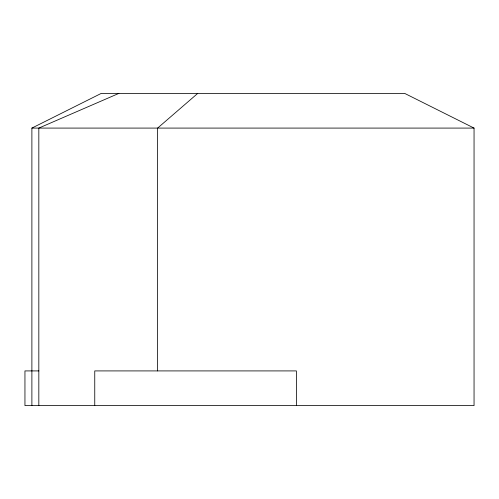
<?xml version="1.0" encoding="UTF-8"?>
<svg xmlns="http://www.w3.org/2000/svg" width="499" height="499" viewBox="0 0 499 499"><rect width="100%" height="100%" fill="white"/><g stroke="black" fill="none" stroke-linecap="round" stroke-linejoin="round"><path stroke-width="0.75" d="M197.741 93.394L157.622 128.087L157.622 370.913M31.886 405.606L31.886 128.087L101.266 93.394L404.67 93.394L474.05 128.087L474.05 405.606L24.95 405.606L24.95 370.913L38.903 370.913M118.874 93.394L38.828 128.087L38.828 405.606M31.886 128.087L474.05 128.087M296.381 405.606L296.381 370.913L94.754 370.913L94.754 405.606"/></g></svg>
